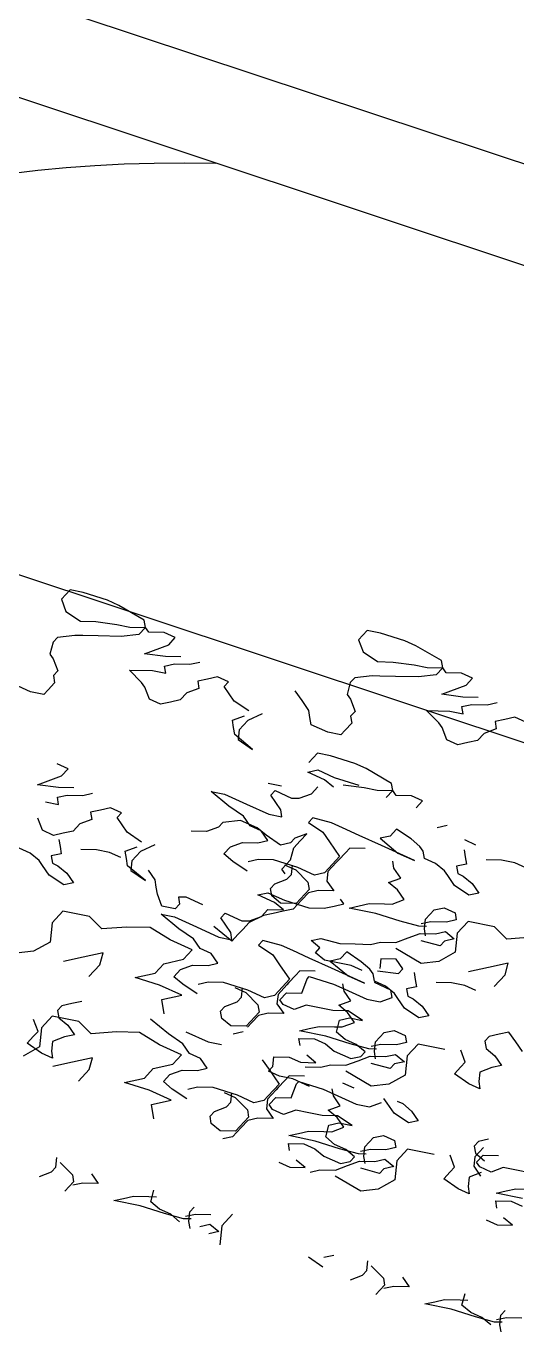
# Model space of a CAD drawing. Header units: millimetres. Extents: x -36495272392165 to 352544598049420, y -228287860276617 to 83349.
# Drawn here: x 322449411852828 to 324162124513939, y -118220756020307 to -113667880079726 of the extents above; entities that cross this region are included whole.
import ezdxf

# ---------------------------------------------------------------- set-up
doc = ezdxf.new("R2010")
doc.units = ezdxf.units.MM
doc.header["$MEASUREMENT"] = 0

# ---------------------------------------------------------------- blocks, each defined once
blk = doc.blocks.new('working_place (2)')
for p, q in [((19681.97, 1202.19), (19680.91, 1207.03)), ((19712.86, 1200.11), (19713.69, 1207.9)), ((19747.55, 1202.19), (19746.49, 1207.03)), ((19675.13, 1204.49), (19677.13, 1201.13)), ((19683.78, 1201.49), (19682.04, 1203.64)), ((19696.14, 1202.93), (19690.77, 1204.29)), ((19690.77, 1204.29), (19692.51, 1202.14)), ((19704.61, 1203.98), (19702.46, 1202.24)), ((19707.03, 1205.33), (19706.35, 1202.64)), ((19712.66, 1202.76), (19710.92, 1204.92)), ((19740.71, 1204.49), (19742.71, 1201.13)), ((19749.36, 1201.49), (19747.62, 1203.64)), ((19761.72, 1202.94), (19756.35, 1204.29)), ((19756.35, 1204.29), (19758.09, 1202.14)), ((19770.19, 1203.98), (19768.04, 1202.24)), ((19772.61, 1205.33), (19771.93, 1202.64)), ((19677.13, 1201.13), (19677.67, 1198.71)), ((19681.29, 1199.51), (19681.97, 1202.19)), ((19686.73, 1199.6), (19683.78, 1201.49)), ((19692.51, 1202.14), (19694.26, 1199.99)), ((19701.25, 1202.79), (19696.14, 1202.93)), ((19700.03, 1201.71), (19697.88, 1199.97)), ((19702.46, 1202.24), (19700.03, 1201.71)), ((19705.14, 1202.38), (19701.25, 1202.79)), ((19706.61, 1201.43), (19705.14, 1202.38)), ((19707.15, 1199.02), (19705.41, 1201.17)), ((19706.35, 1202.64), (19705.94, 1198.75)), ((19708.77, 1203.18), (19710.51, 1201.02)), ((19710.51, 1201.02), (19712.66, 1202.76)), ((19734.66, 1203.16), (19731.3, 1201.15)), ((19742.71, 1201.13), (19743.25, 1198.71)), ((19746.87, 1199.51), (19747.55, 1202.19)), ((19752.31, 1199.6), (19749.36, 1201.49)), ((19758.09, 1202.14), (19759.84, 1199.99)), ((19766.83, 1202.79), (19761.72, 1202.94)), ((19765.62, 1201.71), (19763.46, 1199.97)), ((19768.04, 1202.24), (19765.62, 1201.71)), ((19770.72, 1202.38), (19766.83, 1202.79)), ((19772.19, 1201.43), (19770.72, 1202.38)), ((19772.73, 1199.02), (19770.99, 1201.17)), ((19771.93, 1202.64), (19771.52, 1198.75)), ((19677.67, 1198.71), (19677.26, 1194.81)), ((19678.2, 1196.29), (19681.29, 1199.51)), ((19684.85, 1196.65), (19686.73, 1199.6)), ((19694.26, 1199.99), (19697.2, 1198.1)), ((19697.88, 1199.97), (19697.74, 1194.86)), ((19705.94, 1198.75), (19706.47, 1196.33)), ((19710.1, 1197.13), (19707.15, 1199.02)), ((19714.19, 1194.06), (19712.86, 1200.11)), ((19735.99, 1197.11), (19734.25, 1199.26)), ((19743.25, 1198.71), (19742.84, 1194.81)), ((19743.78, 1196.29), (19746.87, 1199.51)), ((19750.43, 1196.65), (19752.31, 1199.6)), ((19759.84, 1199.99), (19762.79, 1198.1)), ((19763.46, 1199.97), (19763.32, 1194.86)), ((19771.52, 1198.75), (19772.05, 1196.33)), ((19775.68, 1197.13), (19772.73, 1199.02)), ((19697.2, 1198.1), (19698.68, 1197.15)), ((19762.79, 1198.1), (19764.26, 1197.15)), ((19719.68, 1167.56), (19722.1, 1168.09)), ((19722.1, 1168.09), (19725.05, 1166.21)), ((19726.26, 1167.29), (19728, 1165.13)), ((19737.08, 1168.23), (19731.3, 1165.69)), ((19740.29, 1165.13), (19737.08, 1168.23)), ((19693.22, 1166.82), (19691.86, 1161.44)), ((19709.33, 1163.56), (19707.59, 1165.72)), ((19725.05, 1166.21), (19722.89, 1164.46)), ((19728, 1165.13), (19730.95, 1163.25)), ((19742.83, 1159.35), (19740.29, 1165.13)), ((19676.55, 1161.88), (19677.88, 1155.84)), ((19706.57, 1162.79), (19704.42, 1161.05)), ((19709.52, 1160.9), (19706.57, 1162.79)), ((19709.86, 1161.15), (19709.33, 1163.56)), ((19730.95, 1163.25), (19732.96, 1159.88)), ((19762.68, 1163.06), (19765.1, 1163.59)), ((19765.1, 1163.59), (19768.05, 1161.71)), ((19768.05, 1161.71), (19765.89, 1159.96)), ((19666.99, 1153.44), (19664.45, 1159.22)), ((19674.25, 1155.04), (19670.77, 1159.34)), ((19691.86, 1161.44), (19695.34, 1157.14)), ((19704.42, 1161.05), (19703.74, 1158.37)), ((19710.06, 1158.49), (19709.52, 1160.9)), ((19710.39, 1158.72), (19709.86, 1161.15)), ((19721.01, 1161.51), (19720.33, 1158.83)), ((19725.7, 1157.47), (19727.85, 1159.22)), ((19727.85, 1159.22), (19731.48, 1160.01)), ((19731.48, 1160.01), (19733.22, 1157.86)), ((19732.96, 1159.88), (19734.96, 1156.52)), ((19739.54, 1158.79), (19735.64, 1159.21)), ((19742.01, 1151.56), (19742.83, 1159.35)), ((19695.34, 1157.14), (19690.51, 1156.07)), ((19703.74, 1158.37), (19704.28, 1155.95)), ((19711.12, 1153.65), (19710.06, 1158.49)), ((19711.19, 1155.1), (19710.39, 1158.72)), ((19720.33, 1158.83), (19723.28, 1156.94)), ((19723.28, 1156.94), (19725.7, 1157.47)), ((19733.22, 1157.86), (19733.75, 1155.44)), ((19734.96, 1156.52), (19737.92, 1154.63)), ((19736.17, 1156.79), (19735.5, 1154.1)), ((19740.07, 1156.38), (19739.54, 1158.79)), ((19764.01, 1157.01), (19763.33, 1154.33)), ((19667.78, 1155.62), (19664.42, 1153.61)), ((19670.2, 1156.15), (19667.78, 1155.62)), ((19669.52, 1153.46), (19670.2, 1156.15)), ((19677.73, 1150.73), (19674.25, 1155.04)), ((19677.88, 1155.84), (19677.73, 1150.73)), ((19685.4, 1156.22), (19688.89, 1151.91)), ((19690.51, 1156.07), (19685.4, 1156.22)), ((19698.23, 1154.62), (19694.87, 1152.61)), ((19704.28, 1155.95), (19706.28, 1152.58)), ((19712.93, 1152.94), (19711.19, 1155.1)), ((19725.29, 1154.39), (19719.92, 1155.75)), ((19719.92, 1155.75), (19721.66, 1153.59)), ((19730.39, 1154.25), (19725.29, 1154.39)), ((19734.29, 1153.84), (19730.39, 1154.25)), ((19733.75, 1155.44), (19731.6, 1153.7)), ((19735.5, 1154.1), (19735.09, 1150.21)), ((19737.92, 1154.63), (19739.66, 1152.48)), ((19739.66, 1152.48), (19741.81, 1154.22)), ((19741.81, 1154.22), (19740.07, 1156.38)), ((19755.45, 1154.5), (19752.08, 1152.49)), ((19757.86, 1155.03), (19755.45, 1154.5)), ((19757.19, 1152.35), (19757.86, 1155.03)), ((19763.33, 1154.33), (19766.28, 1152.44)), ((19664.42, 1153.61), (19665.22, 1149.98)), ((19666.17, 1145.65), (19666.99, 1153.44)), ((19669.11, 1149.57), (19669.52, 1153.46)), ((19688.89, 1151.91), (19689.95, 1147.08)), ((19694.87, 1152.61), (19692.71, 1150.87)), ((19706.28, 1152.58), (19706.81, 1150.17)), ((19710.44, 1150.96), (19711.12, 1153.65)), ((19715.88, 1151.06), (19712.93, 1152.94)), ((19721.66, 1153.59), (19723.4, 1151.44)), ((19723.4, 1151.44), (19726.35, 1149.56)), ((19727.03, 1151.43), (19726.88, 1146.32)), ((19729.18, 1153.17), (19727.03, 1151.43)), ((19731.6, 1153.7), (19729.18, 1153.17)), ((19735.76, 1152.89), (19734.29, 1153.84)), ((19736.29, 1150.47), (19734.55, 1152.63)), ((19743.34, 1145.51), (19742.01, 1151.56)), ((19752.08, 1152.49), (19752.88, 1148.87)), ((19756.78, 1148.45), (19757.19, 1152.35)), ((19762.92, 1151.25), (19764.66, 1149.09)), ((19768.29, 1149.89), (19762.92, 1151.25)), ((19766.28, 1152.44), (19768.7, 1152.97)), ((19665.22, 1149.98), (19665.75, 1147.56)), ((19671.12, 1146.21), (19669.11, 1149.57)), ((19692.71, 1150.87), (19693.51, 1147.24)), ((19699.56, 1148.57), (19697.82, 1150.72)), ((19706.81, 1150.17), (19706.4, 1146.27)), ((19707.34, 1147.75), (19710.44, 1150.96)), ((19713.99, 1148.1), (19715.88, 1151.06)), ((19726.35, 1149.56), (19727.83, 1148.61)), ((19735.09, 1150.21), (19735.62, 1147.79)), ((19739.25, 1148.59), (19736.29, 1150.47)), ((19752.88, 1148.87), (19753.41, 1146.45)), ((19764.66, 1149.09), (19766.4, 1146.94)), ((19665.75, 1147.56), (19664.13, 1143.4)), ((19672.86, 1144.05), (19671.12, 1146.21)), ((19689.95, 1147.08), (19693.43, 1142.77)), ((19693.51, 1147.24), (19695.52, 1143.88)), ((19702.51, 1146.68), (19699.56, 1148.57)), ((19707.61, 1146.54), (19702.51, 1146.68)), ((19704.93, 1147.22), (19707.34, 1147.75)), ((19711.24, 1147.33), (19707.61, 1146.54)), ((19712.98, 1145.18), (19711.24, 1147.33)), ((19713.58, 1144.21), (19713.99, 1148.1)), ((19715.2, 1147.56), (19714.26, 1146.08)), ((19714.26, 1146.08), (19715.06, 1142.45)), ((19717.62, 1148.09), (19715.2, 1147.56)), ((19719.63, 1144.73), (19717.62, 1148.09)), ((19726.88, 1146.32), (19728.62, 1144.17)), ((19727.83, 1148.61), (19729.84, 1145.25)), ((19735.62, 1147.79), (19736.15, 1145.37)), ((19740.99, 1146.43), (19739.25, 1148.59)), ((19740.31, 1143.75), (19740.99, 1146.43)), ((19753.41, 1146.45), (19751.79, 1142.29)), ((19758.78, 1145.09), (19756.78, 1148.45)), ((19756.99, 1143.6), (19758.88, 1146.56)), ((19766.4, 1146.94), (19769.35, 1145.06)), ((19667.5, 1139.6), (19666.17, 1145.65)), ((19670.98, 1141.1), (19672.86, 1144.05)), ((19695.52, 1143.88), (19698.47, 1141.99)), ((19713.51, 1142.76), (19712.98, 1145.18)), ((19714.64, 1139.37), (19713.58, 1144.21)), ((19722.31, 1144.05), (19719.63, 1144.73)), ((19725, 1143.37), (19722.31, 1144.05)), ((19729.84, 1145.25), (19727.95, 1142.3)), ((19731.31, 1143.49), (19727.95, 1141.48)), ((19728.62, 1144.17), (19731.31, 1143.49)), ((19736.15, 1145.37), (19737.89, 1143.22)), ((19737.89, 1143.22), (19740.31, 1143.75)), ((19748.71, 1144.16), (19743.34, 1145.51)), ((19756.58, 1139.71), (19756.99, 1143.6)), ((19760.62, 1143.59), (19758.2, 1143.06)), ((19762.63, 1140.23), (19760.62, 1143.59)), ((19668.82, 1139.36), (19670.98, 1141.1)), ((19675.97, 1141.47), (19672.87, 1138.25)), ((19680.66, 1137.43), (19675.97, 1141.47)), ((19693.43, 1142.77), (19694.49, 1137.93)), ((19698.47, 1141.99), (19700.21, 1139.84)), ((19714.84, 1136.71), (19713.51, 1142.76)), ((19715.06, 1142.45), (19718.01, 1140.57)), ((19727.95, 1141.48), (19725, 1143.37)), ((19727.95, 1142.3), (19725.8, 1140.56)), ((19758.2, 1143.06), (19757.26, 1141.58)), ((19757.26, 1141.58), (19758.06, 1137.95)), ((19672.87, 1138.25), (19667.5, 1139.6)), ((19668.14, 1136.68), (19668.82, 1139.36)), ((19700.21, 1139.84), (19698.32, 1136.89)), ((19714.91, 1138.16), (19714.64, 1139.37)), ((19718.01, 1140.57), (19718.13, 1134.25)), ((19725.8, 1140.56), (19727.8, 1137.19)), ((19755.81, 1135.56), (19756.48, 1138.25)), ((19756.48, 1138.25), (19758.64, 1139.99)), ((19757.64, 1134.87), (19756.58, 1139.71)), ((19765.31, 1139.55), (19762.63, 1140.23)), ((19768, 1138.87), (19765.31, 1139.55)), ((19668.68, 1134.26), (19668.14, 1136.68)), ((19685.09, 1134.6), (19680.66, 1137.43)), ((19689.66, 1136.87), (19685.09, 1134.6)), ((19694.49, 1137.93), (19689.66, 1136.87)), ((19695.9, 1136.35), (19694.02, 1133.4)), ((19698.32, 1136.89), (19695.9, 1136.35)), ((19712.01, 1132.29), (19714.84, 1136.71)), ((19715.71, 1134.54), (19714.91, 1138.16)), ((19727.8, 1137.19), (19725.91, 1134.24)), ((19758.06, 1137.95), (19761.01, 1136.07)), ((19670.42, 1132.1), (19668.68, 1134.26)), ((19694.02, 1133.4), (19690.65, 1131.4)), ((19714.43, 1133.51), (19712.01, 1132.97)), ((19712.01, 1132.97), (19712.54, 1130.55)), ((19717.11, 1132.83), (19714.43, 1133.51)), ((19716.24, 1132.12), (19715.71, 1134.54)), ((19720.74, 1133.62), (19717.11, 1132.83)), ((19718.13, 1134.25), (19718.39, 1133.04)), ((19718.39, 1133.04), (19723.5, 1132.9)), ((19723.5, 1132.9), (19725.92, 1133.43)), ((19725.91, 1134.24), (19725.24, 1131.56)), ((19725.92, 1133.43), (19730.75, 1134.49)), ((19730.75, 1134.49), (19733.44, 1133.82)), ((19733.44, 1133.82), (19735.44, 1130.45)), ((19738.48, 1133.03), (19736.59, 1130.08)), ((19741.84, 1135.04), (19738.48, 1133.03)), ((19743.58, 1132.89), (19741.84, 1135.04)), ((19756.34, 1133.14), (19755.81, 1135.56)), ((19758.08, 1130.99), (19756.34, 1133.14)), ((19672.16, 1129.95), (19670.42, 1132.1)), ((19690.65, 1131.4), (19686.35, 1127.91)), ((19710.13, 1129.34), (19712.01, 1132.29)), ((19712.54, 1130.55), (19712.13, 1126.66)), ((19719.19, 1130.23), (19716.24, 1132.12)), ((19741.69, 1129.94), (19743.58, 1132.89)), ((19693.87, 1128.3), (19698.71, 1129.36)), ((19698.71, 1129.36), (19701.39, 1128.68)), ((19729.33, 1128.49), (19726.91, 1127.96)), ((19736.59, 1130.08), (19735.65, 1128.61)), ((19738.33, 1127.93), (19739.54, 1128.2)), ((19739.54, 1128.2), (19741.69, 1129.94)), ((19712.13, 1126.66), (19715.08, 1124.77)), ((19715.08, 1124.77), (19717.5, 1125.3)), ((19717.5, 1125.3), (19720.45, 1123.42)), ((19718.71, 1126.38), (19721.66, 1124.5)), ((19732.48, 1125.44), (19726.7, 1122.9)), ((19735.69, 1122.34), (19732.48, 1125.44)), ((19688.62, 1124.03), (19687.26, 1118.66)), ((19704.73, 1120.77), (19702.99, 1122.93)), ((19720.45, 1123.42), (19718.29, 1121.67)), ((19721.66, 1124.5), (19723.4, 1122.35)), ((19701.97, 1120), (19699.82, 1118.26)), ((19704.92, 1118.11), (19701.97, 1120)), ((19723.4, 1122.35), (19726.35, 1120.46)), ((19726.35, 1120.46), (19728.36, 1117.09)), ((19738.23, 1116.56), (19735.69, 1122.34)), ((19659.85, 1116.43), (19656.64, 1119.53)), ((19671.95, 1119.09), (19673.28, 1113.05)), ((19687.26, 1118.66), (19690.75, 1114.35)), ((19699.82, 1118.26), (19699.14, 1115.58)), ((19705.46, 1115.7), (19704.92, 1118.11)), ((19705.79, 1115.93), (19705.26, 1118.36)), ((19716.41, 1118.73), (19715.73, 1116.04)), ((19662.39, 1110.65), (19659.85, 1116.43)), ((19669.65, 1112.25), (19666.17, 1116.55)), ((19699.14, 1115.58), (19699.68, 1113.16)), ((19706.52, 1110.86), (19705.46, 1115.7)), ((19706.59, 1112.31), (19705.79, 1115.93)), ((19715.73, 1116.04), (19718.68, 1114.15)), ((19718.68, 1114.15), (19721.1, 1114.68)), ((19721.1, 1114.68), (19723.25, 1116.43)), ((19723.25, 1116.43), (19726.88, 1117.22)), ((19726.88, 1117.22), (19728.62, 1115.07)), ((19728.36, 1117.09), (19730.36, 1113.73)), ((19728.62, 1115.07), (19729.15, 1112.65)), ((19734.94, 1116), (19731.04, 1116.42)), ((19735.47, 1113.59), (19734.94, 1116)), ((19737.41, 1108.77), (19738.23, 1116.56)), ((19673.13, 1107.94), (19669.65, 1112.25)), ((19673.28, 1113.05), (19673.13, 1107.94)), ((19685.91, 1113.28), (19680.8, 1113.43)), ((19680.8, 1113.43), (19684.29, 1109.12)), ((19690.75, 1114.35), (19685.91, 1113.28)), ((19699.68, 1113.16), (19701.68, 1109.79)), ((19708.33, 1110.15), (19706.59, 1112.31)), ((19715.32, 1112.96), (19717.06, 1110.81)), ((19720.69, 1111.6), (19715.32, 1112.96)), ((19729.15, 1112.65), (19727, 1110.91)), ((19730.36, 1113.73), (19733.32, 1111.84)), ((19731.57, 1114), (19730.9, 1111.31)), ((19737.21, 1111.43), (19735.47, 1113.59)), ((19753.26, 1112.24), (19750.85, 1111.71)), ((19752.59, 1109.56), (19753.26, 1112.24)), ((19661.57, 1102.86), (19662.39, 1110.65)), ((19690.27, 1109.82), (19688.11, 1108.08)), ((19693.63, 1111.83), (19690.27, 1109.82)), ((19701.68, 1109.79), (19702.21, 1107.38)), ((19705.84, 1108.17), (19706.52, 1110.86)), ((19711.28, 1108.27), (19708.33, 1110.15)), ((19717.06, 1110.81), (19718.8, 1108.65)), ((19725.79, 1111.46), (19720.69, 1111.6)), ((19724.58, 1110.38), (19722.43, 1108.64)), ((19727, 1110.91), (19724.58, 1110.38)), ((19729.69, 1111.05), (19725.79, 1111.46)), ((19731.16, 1110.1), (19729.69, 1111.05)), ((19731.69, 1107.68), (19729.95, 1109.84)), ((19730.9, 1111.31), (19730.49, 1107.42)), ((19733.32, 1111.84), (19735.06, 1109.69)), ((19735.06, 1109.69), (19737.21, 1111.43)), ((19750.85, 1111.71), (19747.48, 1109.7)), ((19747.48, 1109.7), (19748.28, 1106.08)), ((19752.18, 1105.66), (19752.59, 1109.56)), ((19684.29, 1109.12), (19685.35, 1104.29)), ((19688.11, 1108.08), (19688.91, 1104.45)), ((19694.96, 1105.78), (19693.22, 1107.93)), ((19702.21, 1107.38), (19701.8, 1103.48)), ((19702.74, 1104.96), (19705.84, 1108.17)), ((19709.39, 1105.32), (19711.28, 1108.27)), ((19718.8, 1108.65), (19721.75, 1106.77)), ((19722.43, 1108.64), (19722.28, 1103.53)), ((19730.49, 1107.42), (19731.02, 1105)), ((19734.65, 1105.8), (19731.69, 1107.68)), ((19738.74, 1102.73), (19737.41, 1108.77)), ((19685.35, 1104.29), (19688.83, 1099.98)), ((19688.91, 1104.45), (19690.92, 1101.09)), ((19697.91, 1103.89), (19694.96, 1105.78)), ((19700.33, 1104.43), (19702.74, 1104.96)), ((19706.64, 1104.54), (19703.01, 1103.75)), ((19708.38, 1102.39), (19706.64, 1104.54)), ((19708.98, 1101.42), (19709.39, 1105.32)), ((19710.6, 1104.77), (19709.66, 1103.29)), ((19713.02, 1105.3), (19710.6, 1104.77)), ((19715.03, 1101.94), (19713.02, 1105.3)), ((19721.75, 1106.77), (19723.23, 1105.82)), ((19723.23, 1105.82), (19725.24, 1102.46)), ((19731.02, 1105), (19731.55, 1102.58)), ((19736.39, 1103.64), (19734.65, 1105.8)), ((19748.28, 1106.08), (19748.81, 1103.66)), ((19754.18, 1102.3), (19752.18, 1105.66)), ((19662.9, 1096.81), (19661.57, 1102.86)), ((19703.01, 1103.75), (19697.91, 1103.89)), ((19708.91, 1099.97), (19708.38, 1102.39)), ((19709.66, 1103.29), (19710.46, 1099.66)), ((19717.71, 1101.26), (19715.03, 1101.94)), ((19722.28, 1103.53), (19724.02, 1101.38)), ((19725.24, 1102.46), (19723.35, 1099.51)), ((19731.55, 1102.58), (19733.29, 1100.43)), ((19735.71, 1100.96), (19736.39, 1103.64)), ((19744.11, 1101.37), (19738.74, 1102.73)), ((19748.81, 1103.66), (19747.19, 1099.5)), ((19755.92, 1100.15), (19754.18, 1102.3)), ((19688.83, 1099.98), (19689.89, 1095.14)), ((19690.92, 1101.09), (19693.87, 1099.2)), ((19693.87, 1099.2), (19695.61, 1097.05)), ((19710.24, 1093.93), (19708.91, 1099.97)), ((19710.04, 1096.58), (19708.98, 1101.42)), ((19710.46, 1099.66), (19713.41, 1097.78)), ((19720.4, 1100.58), (19717.71, 1101.26)), ((19723.35, 1098.69), (19720.4, 1100.58)), ((19723.35, 1099.51), (19721.2, 1097.77)), ((19726.71, 1100.7), (19723.35, 1098.69)), ((19724.02, 1101.38), (19726.71, 1100.7)), ((19733.29, 1100.43), (19735.71, 1100.96)), ((19754.04, 1097.2), (19755.92, 1100.15)), ((19668.27, 1095.46), (19662.9, 1096.81)), ((19671.37, 1098.68), (19668.27, 1095.46)), ((19676.06, 1094.64), (19671.37, 1098.68)), ((19695.61, 1097.05), (19693.72, 1094.1)), ((19710.31, 1095.37), (19710.04, 1096.58)), ((19713.41, 1097.78), (19713.53, 1091.46)), ((19721.2, 1097.77), (19723.2, 1094.41)), ((19751.88, 1095.46), (19754.04, 1097.2)), ((19680.49, 1091.81), (19676.06, 1094.64)), ((19685.06, 1094.08), (19680.49, 1091.81)), ((19689.89, 1095.14), (19685.06, 1094.08)), ((19693.72, 1094.1), (19691.3, 1093.56)), ((19707.41, 1089.5), (19710.24, 1093.93)), ((19711.11, 1091.75), (19710.31, 1095.37)), ((19723.2, 1094.41), (19721.31, 1091.45)), ((19751.21, 1092.77), (19751.88, 1095.46)), ((19691.3, 1093.56), (19689.42, 1090.62)), ((19711.64, 1089.33), (19711.11, 1091.75)), ((19713.53, 1091.46), (19713.79, 1090.25)), ((19721.31, 1091.45), (19720.64, 1088.77)), ((19721.32, 1090.64), (19726.15, 1091.7)), ((19726.15, 1091.7), (19728.84, 1091.03)), ((19737.24, 1092.25), (19733.88, 1090.24)), ((19738.98, 1090.1), (19737.24, 1092.25)), ((19751.74, 1090.35), (19751.21, 1092.77)), ((19759, 1091.95), (19757.11, 1089)), ((19686.05, 1088.61), (19681.75, 1085.12)), ((19689.42, 1090.62), (19686.05, 1088.61)), ((19705.53, 1086.55), (19707.41, 1089.5)), ((19714.59, 1087.44), (19711.64, 1089.33)), ((19713.79, 1090.25), (19718.9, 1090.11)), ((19718.9, 1090.11), (19721.32, 1090.64)), ((19728.84, 1091.03), (19730.84, 1087.66)), ((19733.88, 1090.24), (19731.99, 1087.29)), ((19737.09, 1087.15), (19738.98, 1090.1)), ((19753.48, 1088.2), (19751.74, 1090.35)), ((19757.11, 1089), (19755.22, 1086.05)), ((19661.4, 1086.34), (19658.04, 1084.33)), ((19663.14, 1084.19), (19661.4, 1086.34)), ((19689.27, 1085.51), (19694.11, 1086.57)), ((19696.86, 1086.53), (19692.55, 1083.05)), ((19694.11, 1086.57), (19696.79, 1085.89)), ((19697.66, 1082.9), (19696.86, 1086.53)), ((19702.16, 1084.54), (19705.53, 1086.55)), ((19730.84, 1087.66), (19730.17, 1084.98)), ((19731.99, 1087.29), (19731.05, 1085.82)), ((19734.94, 1085.41), (19737.09, 1087.15)), ((19755.22, 1086.05), (19753.48, 1088.2)), ((19658.04, 1084.33), (19656.15, 1081.38)), ((19661.25, 1081.24), (19663.14, 1084.19)), ((19681.75, 1085.12), (19684.43, 1084.45)), ((19684.43, 1084.45), (19689.27, 1085.51)), ((19696.79, 1085.89), (19696.12, 1083.21)), ((19702.7, 1082.12), (19702.16, 1084.54)), ((19717.48, 1084.1), (19712.64, 1083.04)), ((19722.31, 1085.17), (19717.48, 1084.1)), ((19718.95, 1083.16), (19721.1, 1084.9)), ((19721.1, 1084.9), (19724.73, 1085.7)), ((19724.73, 1085.7), (19722.31, 1085.17)), ((19726.47, 1083.55), (19725.79, 1080.86)), ((19728.89, 1084.08), (19726.47, 1083.55)), ((19730.17, 1084.98), (19726.54, 1084.18)), ((19731.05, 1085.82), (19728.89, 1084.08)), ((19733.05, 1082.45), (19733.73, 1085.14)), ((19733.73, 1085.14), (19734.94, 1085.41)), ((19656.15, 1081.38), (19655.21, 1079.91)), ((19659.1, 1079.5), (19661.25, 1081.24)), ((19681.4, 1081.86), (19679.78, 1077.7)), ((19684.09, 1081.19), (19681.4, 1081.86)), ((19684.62, 1078.77), (19684.09, 1081.19)), ((19696.12, 1083.21), (19693.29, 1078.78)), ((19698.19, 1080.48), (19697.66, 1082.9)), ((19706.59, 1081.71), (19702.7, 1082.12)), ((19709.01, 1082.24), (19706.59, 1081.71)), ((19712.64, 1083.04), (19709.01, 1082.24)), ((19715.66, 1081.79), (19713.5, 1080.05)), ((19721.02, 1080.43), (19715.66, 1081.79)), ((19716.8, 1081.42), (19718.95, 1083.16)), ((19718.54, 1079.26), (19716.8, 1081.42)), ((19723.44, 1080.96), (19721.02, 1080.43)), ((19725.79, 1080.86), (19724.85, 1079.39)), ((19734.79, 1080.3), (19733.05, 1082.45)), ((19653.05, 1078.17), (19650.63, 1077.64)), ((19655.21, 1079.91), (19653.05, 1078.17)), ((19657.21, 1076.54), (19657.89, 1079.23)), ((19657.89, 1079.23), (19659.1, 1079.5)), ((19683.94, 1076.08), (19684.62, 1078.77)), ((19693.29, 1078.78), (19693.82, 1076.37)), ((19698.99, 1076.86), (19698.19, 1080.48)), ((19713.5, 1080.05), (19714.03, 1077.62)), ((19719.34, 1075.64), (19718.54, 1079.26)), ((19724.85, 1079.39), (19722.7, 1077.64)), ((19726.39, 1079.08), (19730.55, 1077.45)), ((19734.11, 1077.62), (19734.79, 1080.3)), ((19658.96, 1074.39), (19657.21, 1076.54)), ((19679.78, 1077.7), (19679.1, 1075.02)), ((19685.42, 1075.14), (19683.94, 1076.08)), ((19689.04, 1075.93), (19685.42, 1075.14)), ((19693.82, 1076.37), (19697.45, 1077.16)), ((19697.45, 1077.16), (19698.92, 1076.22)), ((19698.92, 1076.22), (19700.93, 1072.86)), ((19701.26, 1072.28), (19698.99, 1076.86)), ((19714.03, 1077.62), (19711.88, 1075.89)), ((19711.88, 1075.89), (19713.62, 1073.73)), ((19722.7, 1077.64), (19719.34, 1075.64)), ((19726.25, 1073.97), (19726.66, 1077.87)), ((19730.55, 1077.45), (19731.09, 1075.04)), ((19733.44, 1074.93), (19734.11, 1077.62)), ((19741.23, 1074.11), (19738.28, 1076)), ((19658.28, 1071.71), (19658.96, 1074.39)), ((19676.62, 1073.85), (19672.31, 1070.37)), ((19673.26, 1071.85), (19676.62, 1073.85)), ((19679.1, 1075.02), (19678.43, 1072.33)), ((19713.62, 1073.73), (19717.52, 1073.32)), ((19717.52, 1073.32), (19720.47, 1071.43)), ((19729.2, 1072.09), (19726.25, 1073.97)), ((19731.09, 1075.04), (19729.2, 1072.09)), ((19743.91, 1073.43), (19741.23, 1074.11)), ((19746.33, 1073.96), (19743.91, 1073.43)), ((19657.6, 1069.02), (19658.28, 1071.71)), ((19672.31, 1070.37), (19671.63, 1067.69)), ((19672.84, 1067.95), (19673.26, 1071.85)), ((19678.43, 1072.33), (19676.54, 1069.38)), ((19700.93, 1072.86), (19701.73, 1069.23)), ((19703, 1070.13), (19701.26, 1072.28)), ((19720.47, 1071.43), (19723.42, 1069.55)), ((19734.24, 1070.49), (19728.46, 1067.95)), ((19737.45, 1067.39), (19734.24, 1070.49)), ((19656.33, 1068.12), (19653.9, 1067.59)), ((19658.06, 1065.97), (19656.33, 1068.12)), ((19665.39, 1068.2), (19662.44, 1070.08)), ((19668.07, 1067.52), (19665.39, 1068.2)), ((19670.49, 1068.05), (19668.07, 1067.52)), ((19673.91, 1063.11), (19672.84, 1067.95)), ((19701.73, 1069.23), (19704.68, 1067.34)), ((19704.75, 1067.97), (19703, 1070.13)), ((19706.48, 1065.82), (19704.75, 1067.97)), ((19723.42, 1069.55), (19725.16, 1067.39)), ((19749.55, 1070.05), (19750.88, 1064.01)), ((19653.9, 1067.59), (19652.28, 1063.43)), ((19659.81, 1063.82), (19658.06, 1065.97)), ((19671.63, 1067.69), (19670.96, 1065)), ((19702.52, 1065.6), (19698.9, 1064.8)), ((19704.68, 1067.34), (19702.52, 1065.6)), ((19707.02, 1063.4), (19706.48, 1065.82)), ((19725.16, 1067.39), (19728.11, 1065.5)), ((19728.11, 1065.5), (19730.12, 1062.14)), ((19739.99, 1061.61), (19737.45, 1067.39)), ((19747.25, 1063.21), (19743.76, 1067.51)), ((19660.6, 1060.19), (19659.81, 1063.82)), ((19670.96, 1065), (19672.96, 1061.64)), ((19676.18, 1058.54), (19673.91, 1063.11)), ((19698.9, 1064.8), (19700.64, 1062.65)), ((19700.64, 1062.65), (19704.26, 1063.45)), ((19701.58, 1063.31), (19700.9, 1060.63)), ((19703.73, 1065.05), (19701.58, 1063.31)), ((19706.68, 1063.16), (19703.73, 1065.05)), ((19704.26, 1063.45), (19709.37, 1063.3)), ((19707.22, 1060.74), (19706.68, 1063.16)), ((19707.55, 1060.98), (19707.02, 1063.4)), ((19709.37, 1063.3), (19712.32, 1061.41)), ((19750.73, 1058.9), (19747.25, 1063.21)), ((19750.88, 1064.01), (19750.73, 1058.9)), ((19662.61, 1056.82), (19660.6, 1060.19)), ((19700.9, 1060.63), (19701.44, 1058.2)), ((19708.28, 1055.91), (19707.22, 1060.74)), ((19708.35, 1057.35), (19707.55, 1060.98)), ((19712.32, 1061.41), (19714.06, 1059.26)), ((19730.12, 1062.14), (19732.12, 1058.78)), ((19736.7, 1061.05), (19732.8, 1061.47)), ((19737.23, 1058.63), (19736.7, 1061.05)), ((19739.17, 1053.82), (19739.99, 1061.61)), ((19673.5, 1059.22), (19670.13, 1057.21)), ((19701.44, 1058.2), (19703.44, 1054.84)), ((19710.09, 1055.2), (19708.35, 1057.35)), ((19714.06, 1059.26), (19715.8, 1057.11)), ((19722.45, 1056.65), (19717.08, 1058.01)), ((19717.08, 1058.01), (19718.82, 1055.85)), ((19732.12, 1058.78), (19735.08, 1056.89)), ((19733.33, 1059.04), (19732.65, 1056.36)), ((19738.97, 1056.48), (19737.23, 1058.63)), ((19652.67, 1055.91), (19655.36, 1055.23)), ((19655.36, 1055.23), (19654.68, 1052.55)), ((19661.93, 1054.14), (19662.61, 1056.82)), ((19670.13, 1057.21), (19667.3, 1052.78)), ((19692.03, 1054.87), (19689.87, 1053.13)), ((19695.39, 1056.87), (19692.03, 1054.87)), ((19703.44, 1054.84), (19703.97, 1052.42)), ((19707.6, 1053.22), (19708.28, 1055.91)), ((19713.04, 1053.32), (19710.09, 1055.2)), ((19715.8, 1057.11), (19714.86, 1055.63)), ((19718.82, 1055.85), (19720.56, 1053.7)), ((19727.55, 1056.51), (19722.45, 1056.65)), ((19731.45, 1056.09), (19727.55, 1056.51)), ((19732.92, 1055.15), (19731.45, 1056.09)), ((19733.45, 1052.73), (19731.71, 1054.88)), ((19732.65, 1056.36), (19732.24, 1052.47)), ((19735.08, 1056.89), (19736.81, 1054.74)), ((19736.81, 1054.74), (19738.97, 1056.48)), ((19654.68, 1052.55), (19656.42, 1050.39)), ((19663.67, 1051.98), (19661.93, 1054.14)), ((19667.3, 1052.78), (19667.83, 1050.36)), ((19689.87, 1053.13), (19690.67, 1049.5)), ((19696.71, 1050.83), (19694.98, 1052.98)), ((19702.77, 1052.97), (19701.82, 1051.5)), ((19703.97, 1052.42), (19703.56, 1048.53)), ((19704.5, 1050.01), (19707.6, 1053.22)), ((19711.15, 1050.36), (19713.04, 1053.32)), ((19720.56, 1053.7), (19723.51, 1051.81)), ((19732.24, 1052.47), (19732.78, 1050.05)), ((19736.4, 1050.85), (19733.45, 1052.73)), ((19740.5, 1047.77), (19739.17, 1053.82)), ((19654.26, 1048.65), (19650.1, 1050.27)), ((19650.1, 1050.27), (19654.12, 1043.55)), ((19656.42, 1050.39), (19659.37, 1048.5)), ((19665.42, 1049.83), (19663.67, 1051.98)), ((19667.83, 1050.36), (19665.42, 1049.83)), ((19690.67, 1049.5), (19692.68, 1046.14)), ((19699.67, 1048.94), (19696.71, 1050.83)), ((19701.82, 1051.5), (19702.88, 1046.66)), ((19702.09, 1049.47), (19704.5, 1050.01)), ((19708.4, 1049.59), (19704.77, 1048.79)), ((19710.14, 1047.44), (19708.4, 1049.59)), ((19710.74, 1046.47), (19711.15, 1050.36)), ((19723.51, 1051.81), (19724.99, 1050.87)), ((19724.99, 1050.87), (19727, 1047.51)), ((19732.78, 1050.05), (19733.31, 1047.63)), ((19738.14, 1048.69), (19736.4, 1050.85)), ((19748.96, 1049.63), (19745.87, 1046.42)), ((19753.66, 1045.6), (19748.96, 1049.63)), ((19657.22, 1046.76), (19654.26, 1048.65)), ((19659.37, 1048.5), (19661.11, 1046.35)), ((19685.15, 1046.57), (19682.21, 1048.45)), ((19704.77, 1048.79), (19699.67, 1048.94)), ((19710.67, 1045.02), (19710.14, 1047.44)), ((19727, 1047.51), (19725.11, 1044.56)), ((19733.31, 1047.63), (19735.05, 1045.47)), ((19737.47, 1046.01), (19738.14, 1048.69)), ((19745.87, 1046.42), (19740.5, 1047.77)), ((19687.16, 1043.2), (19685.15, 1046.57)), ((19692.68, 1046.14), (19695.63, 1044.25)), ((19695.63, 1044.25), (19697.37, 1042.09)), ((19702.88, 1046.66), (19702.74, 1041.55)), ((19712, 1038.97), (19710.67, 1045.02)), ((19711.8, 1041.63), (19710.74, 1046.47)), ((19725.11, 1044.56), (19722.95, 1042.82)), ((19735.05, 1045.47), (19737.47, 1046.01)), ((19654.12, 1043.55), (19654.92, 1039.92)), ((19687.69, 1040.78), (19687.16, 1043.2)), ((19697.37, 1042.09), (19695.48, 1039.15)), ((19700.05, 1042.23), (19696.69, 1040.22)), ((19701.8, 1040.08), (19700.05, 1042.23)), ((19712.07, 1040.42), (19711.8, 1041.63)), ((19722.95, 1042.82), (19724.96, 1039.45)), ((19654.92, 1039.92), (19652.5, 1039.38)), ((19690.91, 1037.69), (19687.69, 1040.78)), ((19695.48, 1039.15), (19693.06, 1038.61)), ((19696.69, 1040.22), (19694.54, 1038.49)), ((19702.33, 1037.66), (19701.8, 1040.08)), ((19702.74, 1041.55), (19703.54, 1037.93)), ((19712.87, 1036.79), (19712.07, 1040.42)), ((19724.96, 1039.45), (19723.07, 1036.5)), ((19694.54, 1038.49), (19690.91, 1037.69)), ((19693.06, 1038.61), (19691.18, 1035.66)), ((19704.33, 1034.3), (19702.33, 1037.66)), ((19703.54, 1037.93), (19704.33, 1034.3)), ((19709.17, 1034.55), (19712, 1038.97)), ((19713.4, 1034.38), (19712.87, 1036.79)), ((19723.07, 1036.5), (19722.4, 1033.82)), ((19739, 1037.3), (19735.64, 1035.29)), ((19740.74, 1035.15), (19739, 1037.3)), ((19691.18, 1035.66), (19687.81, 1033.65)), ((19707.29, 1031.6), (19709.17, 1034.55)), ((19716.35, 1032.49), (19713.4, 1034.38)), ((19735.64, 1035.29), (19733.75, 1032.34)), ((19738.85, 1032.2), (19740.74, 1035.15)), ((19687.81, 1033.65), (19683.51, 1030.17)), ((19691.03, 1030.56), (19695.87, 1031.62)), ((19695.87, 1031.62), (19698.55, 1030.94)), ((19703.92, 1029.59), (19707.29, 1031.6)), ((19733.75, 1032.34), (19732.8, 1030.87)), ((19736.7, 1030.46), (19738.85, 1032.2)), ((19683.51, 1030.17), (19686.19, 1029.49)), ((19686.19, 1029.49), (19691.03, 1030.56)), ((19698.55, 1030.94), (19697.88, 1028.26)), ((19704.45, 1027.17), (19703.92, 1029.59)), ((19719.24, 1029.15), (19714.4, 1028.09)), ((19724.07, 1030.21), (19719.24, 1029.15)), ((19720.71, 1028.21), (19722.86, 1029.95)), ((19722.86, 1029.95), (19726.49, 1030.75)), ((19726.49, 1030.75), (19724.07, 1030.21)), ((19728.23, 1028.59), (19727.55, 1025.91)), ((19730.65, 1029.13), (19728.23, 1028.59)), ((19732.8, 1030.87), (19730.65, 1029.13)), ((19734.81, 1027.5), (19735.49, 1030.19)), ((19735.49, 1030.19), (19736.7, 1030.46)), ((19697.88, 1028.26), (19695.05, 1023.83)), ((19708.35, 1026.76), (19704.45, 1027.17)), ((19710.77, 1027.29), (19708.35, 1026.76)), ((19714.4, 1028.09), (19710.77, 1027.29)), ((19718.56, 1026.47), (19720.71, 1028.21)), ((19720.3, 1024.31), (19718.56, 1026.47)), ((19736.55, 1025.35), (19734.81, 1027.5)), ((19695.05, 1023.83), (19695.58, 1021.42)), ((19721.1, 1020.68), (19720.3, 1024.31)), ((19726.61, 1024.43), (19724.46, 1022.69)), ((19727.55, 1025.91), (19726.61, 1024.43)), ((19735.87, 1022.67), (19736.55, 1025.35)), ((19695.58, 1021.42), (19699.21, 1022.21)), ((19699.21, 1022.21), (19700.68, 1021.27)), ((19700.68, 1021.27), (19702.69, 1017.91)), ((19724.46, 1022.69), (19721.1, 1020.68)), ((19735.2, 1019.98), (19735.87, 1022.67)), ((19742.99, 1019.16), (19740.03, 1021.04)), ((19693.83, 1019.38), (19696.52, 1018.7)), ((19745.67, 1018.48), (19742.99, 1019.16)), ((19748.09, 1019.01), (19745.67, 1018.48)), ((19702.69, 1017.91), (19703.49, 1014.28)), ((19737.16, 1016.57), (19734.74, 1016.04)), ((19642.92, 1014.52), (19639.29, 1013.72)), ((19645.6, 1013.84), (19642.92, 1014.52)), ((19646.13, 1011.42), (19645.6, 1013.84)), ((19728.7, 1014.71), (19730.44, 1012.56)), ((19646.93, 1007.8), (19646.13, 1011.42)), ((19704.28, 1010.65), (19700.65, 1009.85)), ((19706.44, 1012.39), (19704.28, 1010.65)), ((19646.25, 1005.11), (19646.93, 1007.8)), ((19688.71, 1008.1), (19684.4, 1004.62)), ((19685.34, 1006.1), (19688.71, 1008.1)), ((19700.65, 1009.85), (19702.4, 1007.7)), ((19702.4, 1007.7), (19706.02, 1008.5)), ((19706.02, 1008.5), (19711.13, 1008.35)), ((19708.14, 1010.19), (19712.3, 1008.57)), ((19712.3, 1008.57), (19714.98, 1007.89)), ((19714.98, 1007.89), (19717.93, 1006)), ((19717.93, 1006), (19717.13, 1009.63)), ((19723.45, 1009.75), (19724.25, 1006.12)), ((19646.79, 1002.69), (19646.25, 1005.11)), ((19684.93, 1002.2), (19685.34, 1006.1)), ((19701.26, 1001.07), (19700.2, 1005.91)), ((19717.93, 1006), (19717.25, 1003.32)), ((19718.88, 1007.48), (19717.93, 1006)), ((19721.82, 1005.59), (19718.88, 1007.48)), ((19724.25, 1006.12), (19721.82, 1005.59)), ((19645.16, 998.53), (19646.79, 1002.69)), ((19684.4, 1004.62), (19683.72, 1001.94)), ((19717.25, 1003.32), (19711.47, 1000.78)), ((19665.99, 1001.84), (19664.37, 997.68)), ((19668.41, 1002.38), (19665.99, 1001.84)), ((19670.15, 1000.22), (19668.41, 1002.38)), ((19671.89, 998.07), (19670.15, 1000.22)), ((19683.72, 1001.94), (19683.05, 999.25)), ((19685.99, 997.36), (19684.93, 1002.2)), ((19703.95, 1000.39), (19701.26, 1001.07)), ((19709.05, 1000.25), (19703.95, 1000.39)), ((19711.47, 1000.78), (19709.05, 1000.25)), ((19644.22, 997.06), (19645.16, 998.53)), ((19664.37, 997.68), (19663.43, 996.21)), ((19672.69, 994.44), (19671.89, 998.07)), ((19683.05, 999.25), (19685.05, 995.89)), ((19688.27, 992.79), (19685.99, 997.36)), ((19644.08, 991.95), (19644.22, 997.06)), ((19663.43, 996.21), (19660.33, 992.99)), ((19660.33, 992.99), (19664.75, 990.16)), ((19674.7, 991.08), (19672.69, 994.44)), ((19685.58, 993.47), (19682.22, 991.46)), ((19644.61, 989.53), (19644.08, 991.95)), ((19647.82, 986.44), (19644.61, 989.53)), ((19664.75, 990.16), (19667.44, 989.48)), ((19667.44, 989.48), (19666.76, 986.8)), ((19674.02, 988.39), (19674.7, 991.08)), ((19682.22, 991.46), (19679.39, 987.03)), ((19698.29, 990.72), (19697.61, 988.04)), ((19701.92, 991.52), (19698.29, 990.72)), ((19704.6, 990.84), (19701.92, 991.52)), ((19705.13, 988.42), (19704.6, 990.84)), ((19666.76, 986.8), (19668.51, 984.64)), ((19675.76, 986.24), (19674.02, 988.39)), ((19679.39, 987.03), (19679.92, 984.62)), ((19697.61, 988.04), (19696.93, 985.35)), ((19705.93, 984.8), (19705.13, 988.42)), ((19649.3, 985.49), (19647.82, 986.44)), ((19652.25, 983.61), (19649.3, 985.49)), ((19662.19, 984.52), (19666.21, 977.8)), ((19666.35, 982.9), (19662.19, 984.52)), ((19668.51, 984.64), (19671.46, 982.76)), ((19677.5, 984.09), (19675.76, 986.24)), ((19679.92, 984.62), (19677.5, 984.09)), ((19696.93, 985.35), (19695.04, 982.4)), ((19705.25, 982.11), (19705.93, 984.8)), ((19656.68, 980.78), (19652.25, 983.61)), ((19669.3, 981.01), (19666.35, 982.9)), ((19671.46, 982.76), (19673.2, 980.6)), ((19695.04, 982.4), (19693.16, 979.45)), ((19705.79, 979.69), (19705.25, 982.11)), ((19644.58, 978.12), (19647.95, 980.12)), ((19647.95, 980.12), (19650.89, 978.24)), ((19659.89, 977.68), (19656.68, 980.78)), ((19704.16, 975.53), (19705.79, 979.69)), ((19727.41, 979.38), (19724.99, 978.84)), ((19729.15, 977.22), (19727.41, 979.38)), ((19642.96, 973.96), (19644.58, 978.12)), ((19650.89, 978.24), (19655.06, 976.62)), ((19655.06, 976.62), (19657.74, 975.94)), ((19660.69, 974.05), (19659.89, 977.68)), ((19666.21, 977.8), (19667, 974.17)), ((19724.99, 978.84), (19723.37, 974.68)), ((19730.89, 975.07), (19729.15, 977.22)), ((19644.02, 969.12), (19642.96, 973.96)), ((19657.74, 975.94), (19660.69, 974.05)), ((19660.69, 974.05), (19660.01, 971.36)), ((19661.63, 975.52), (19660.69, 974.05)), ((19664.58, 973.64), (19661.63, 975.52)), ((19667, 974.17), (19664.58, 973.64)), ((19703.08, 968.95), (19703.22, 974.06)), ((19703.22, 974.06), (19704.16, 975.53)), ((19723.37, 974.68), (19722.43, 973.21)), ((19731.69, 971.44), (19730.89, 975.07)), ((19660.01, 971.36), (19654.23, 968.83)), ((19722.43, 973.21), (19719.33, 969.99)), ((19733.7, 968.08), (19731.69, 971.44)), ((19541.72, 969.82), (19841.72, 969.82)), ((19646.71, 968.44), (19644.02, 969.12)), ((19654.23, 968.83), (19651.81, 968.29)), ((19703.61, 966.53), (19703.08, 968.95)), ((19719.33, 969.99), (19723.75, 967.16)), ((19651.81, 968.29), (19646.71, 968.44)), ((19706.82, 963.44), (19703.61, 966.53)), ((19723.75, 967.16), (19726.44, 966.48)), ((19726.44, 966.48), (19725.76, 963.8)), ((19733.02, 965.39), (19733.7, 968.08)), ((19708.3, 962.49), (19706.82, 963.44)), ((19725.76, 963.8), (19727.51, 961.64)), ((19734.76, 963.24), (19733.02, 965.39)), ((19711.25, 960.61), (19708.3, 962.49)), ((19725.35, 959.9), (19721.19, 961.52)), ((19721.19, 961.52), (19725.21, 954.8)), ((19727.51, 961.64), (19730.46, 959.76)), ((19736.5, 961.09), (19734.76, 963.24)), ((19738.92, 961.62), (19736.5, 961.09)), ((19715.68, 957.78), (19711.25, 960.61)), ((19728.3, 958.01), (19725.35, 959.9)), ((19730.46, 959.76), (19732.2, 957.6)), ((19703.58, 955.12), (19706.95, 957.12)), ((19706.95, 957.12), (19709.89, 955.24)), ((19718.89, 954.68), (19715.68, 957.78)), ((19701.96, 950.96), (19703.58, 955.12)), ((19709.89, 955.24), (19714.06, 953.62)), ((19714.06, 953.62), (19716.74, 952.94)), ((19716.74, 952.94), (19719.69, 951.05)), ((19719.69, 951.05), (19718.89, 954.68)), ((19725.21, 954.8), (19726, 951.17)), ((19703.02, 946.12), (19701.96, 950.96)), ((19719.69, 951.05), (19719.01, 948.36)), ((19720.63, 952.52), (19719.69, 951.05)), ((19723.58, 950.64), (19720.63, 952.52)), ((19726, 951.17), (19723.58, 950.64)), ((19719.01, 948.36), (19713.23, 945.83)), ((19705.71, 945.44), (19703.02, 946.12)), ((19710.81, 945.29), (19705.71, 945.44)), ((19713.23, 945.83), (19710.81, 945.29)), ((20040.72, 781.67), (18576.39, 781.67)), ((20040.72, 741.67), (18570.37, 741.67))]:
    blk.add_line(p, q)
blk.add_arc((19765.59, 970.17), 223.87, 180.0881, 237.3517)

msp = doc.modelspace()

# ---------------------------------------------------------------- block references
at = {"color": 7, "xscale": -17440635077.23526, "yscale": 8388791957.977852, "zscale": 17440635077.23526, "rotation": 161.6396296788874}
msp.add_blockref('working_place (2)', (-18538461.3, -8837506.7), dxfattribs=at)

doc.saveas('drawing.dxf')
